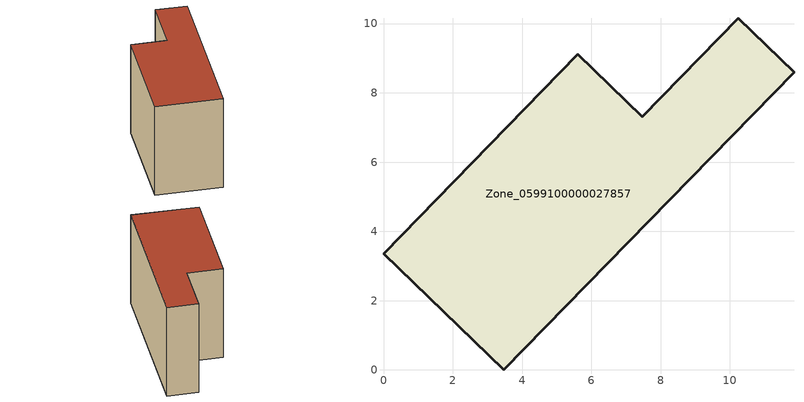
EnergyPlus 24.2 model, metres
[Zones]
Zone_0599100000027857
 floor ground (C_G): 3.47,0 0,3.36 5.61,9.11 7.47,7.31 10.24,10.16 11.85,8.6 z0
 wall outside (C_F): 3.47,0 11.85,8.6 10.24,10.16 7.47,7.31 5.61,9.11 0,3.36 3.47,0 z0:7.27
 roof outside (C_R): 0,3.36 3.47,0 11.85,8.6 10.24,10.16 7.47,7.31 5.61,9.11 z7.27
[BUILDING]
Pand.0599100000027857: North Axis=0; Terrain=City; Loads Convergence Tolerance Value=0.04; Temperature Convergence Tolerance Value=0.4; Solar Distribution=FullExterior; Maximum Number of Warmup Days=25; Minimum Number of Warmup Days=1
[Site:Location]
Rotterdam.The.Hague.AP_ZH_NLD Design_Conditions: Latitude=51.96; Longitude=4.45; Time Zone=1; Elevation=-4.5
[SITE:GROUNDTEMPERATURE:BUILDINGSURFACE]
18, 18, 18, 18, 18, 18, 18, 18, 18, 18, 18, 18
[MATERIAL] Thermal Absorptance=0.9; Solar Absorptance=0.7; Visible Absorptance=0.7
Name | Roughness | Thickness | Conductivity | Density | Specific Heat
G.TI.1946 | MediumSmooth | 0.15 | 1 | 540 | 1210
F.TI.1946 | Rough | 0.3 | 0.857143 | 1920 | 840
R.TI.1946 | MediumRough | 0.2 | 0.1 | 1500 | 1000
[CONSTRUCTION]
C_G: G.TI.1946
C_F: F.TI.1946
C_R: R.TI.1946
[ZONE]
Zone_0599100000027857: Type=1; Multiplier=1; Ceiling Height=Autocalculate; Volume=Autocalculate; Floor Area=autocalculate; Part of Total Floor Area=Yes
[ZONEINFILTRATION:DESIGNFLOWRATE]
Infil_Zone_0599100000027857: Zone or ZoneList or Space or SpaceList=Zone_0599100000027857; Schedule=AlwaysOn; Design Flow Rate Calculation Method=Flow/Area; Flow Rate per Floor Area=0.003; Constant Term Coefficient=1; Temperature Term Coefficient=0; Velocity Term Coefficient=0; Velocity Squared Term Coefficient=0
[HVACTEMPLATE:ZONE:IDEALLOADSAIRSYSTEM]
Zone_0599100000027857: Maximum Heating Supply Air Temperature=50; Minimum Cooling Supply Air Temperature=13; Maximum Heating Supply Air Humidity Ratio=0.0156; Minimum Cooling Supply Air Humidity Ratio=0.0077; Heating Limit=NoLimit; Cooling Limit=NoLimit; Dehumidification Control Type=ConstantSensibleHeatRatio; Cooling Sensible Heat Ratio=0.7; Dehumidification Setpoint=60; Humidification Control Type=None; Humidification Setpoint=30; Outdoor Air Method=None; Outdoor Air Flow Rate per Person=0.00944; Outdoor Air Flow Rate per Zone Floor Area=0; Outdoor Air Flow Rate per Zone=0; Demand Controlled Ventilation Type=None; Outdoor Air Economizer Type=NoEconomizer; Heat Recovery Type=None; Sensible Heat Recovery Effectiveness=0.7; Latent Heat Recovery Effectiveness=0.65
[ZONECONTROL:THERMOSTAT]
ThermostatControl_Zone_0599100000027857: Zone or ZoneList=Zone_0599100000027857; Control Type Schedule=DualSetpointControlType; Control 1=Thermostat_Zone_0599100000027857; Temperature Difference Between Cutout And Setpoint=0
[THERMOSTATSETPOINT:DUALSETPOINT]
Thermostat_Zone_0599100000027857: Heating Setpoint Temperature Schedule=HeatingSetpoint_Zone_0599100000027857; Cooling Setpoint Temperature Schedule=CoolingSetpoint_Zone_0599100000027857
[SCHEDULE:COMPACT]
HeatingSetpoint_Zone_0599100000027857: Through: 12/31, For: AllDays, Until: 24:00, 21
CoolingSetpoint_Zone_0599100000027857: Through: 12/31, For: AllDays, Until: 24:00, 24
DualSetpointControlType: Through: 12/31, For: AllDays, Until: 24:00, 4
AlwaysOn: Through: 12/31, For: AllDays, Until: 24:00, 1
